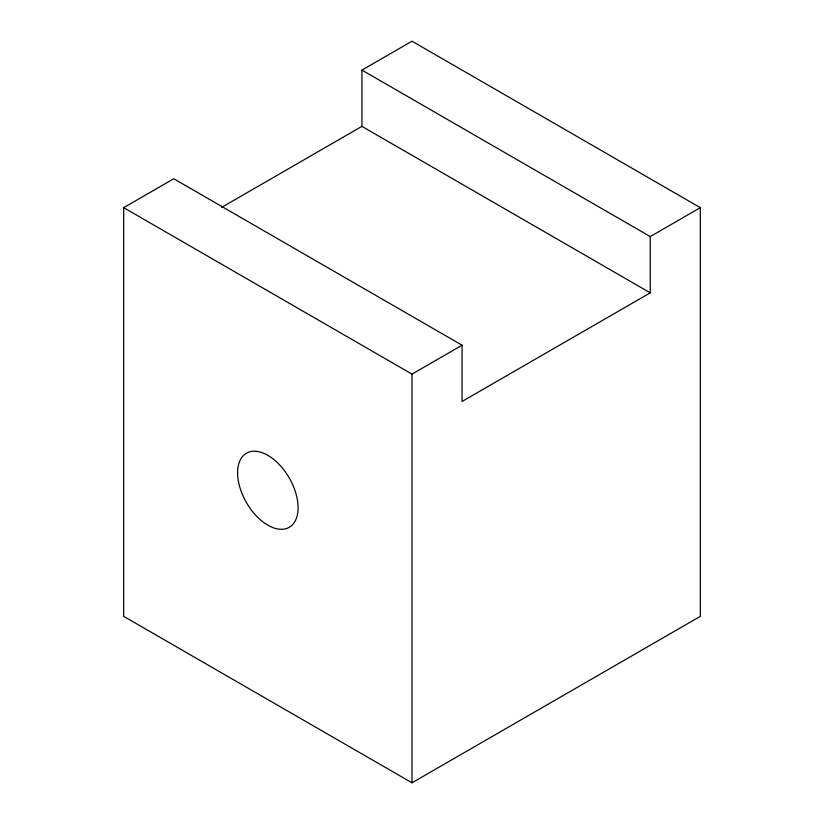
<?xml version="1.0" encoding="UTF-8"?>
<svg xmlns="http://www.w3.org/2000/svg" width="824" height="824" viewBox="0 0 824 824"><rect width="100%" height="100%" fill="white"/><g stroke="black" fill="none" stroke-linecap="round" stroke-linejoin="round"><path stroke-width="1.24" d="M361.932 70.102L412 41.2L700.318 207.658L700.318 616.342L412 782.8L123.682 616.342L123.682 207.658L173.751 178.757L462.068 345.215L462.068 401.484L650.249 292.839L650.249 236.57L361.932 70.102L361.932 126.371L650.249 292.839M221.625 207.38L361.932 126.371M123.682 207.658L412 374.117L462.068 345.215M650.249 236.57L700.318 207.658M412 374.117L412 782.8M237.59 472.78A42.776 24.699 60 0 0 282.962 529.224A42.776 24.699 60 0 0 282.962 468.732A42.776 24.699 60 0 0 237.59 472.78"/></g></svg>
